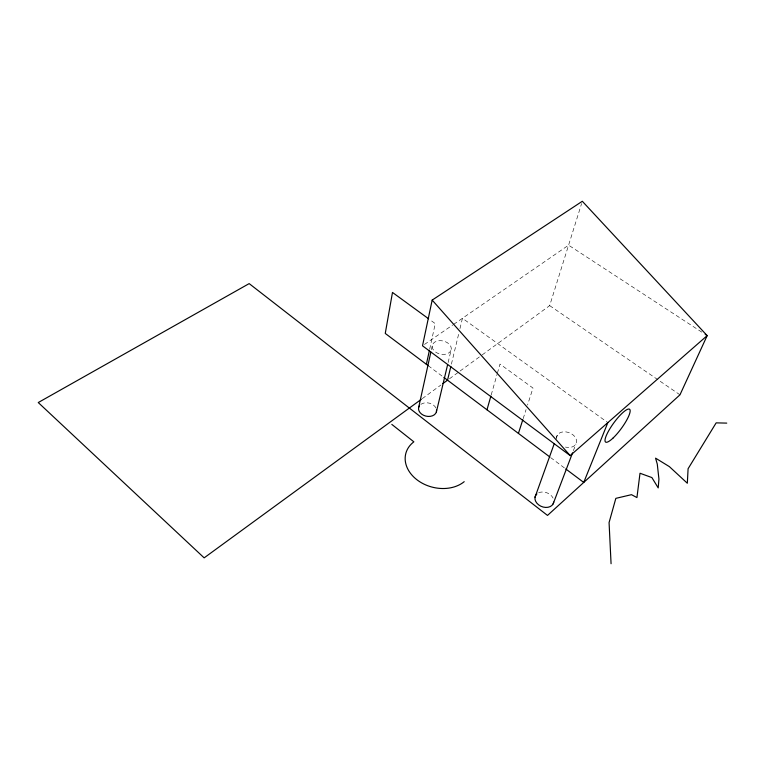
<?xml version="1.0" encoding="UTF-8"?>
<svg xmlns="http://www.w3.org/2000/svg" width="765" height="765" viewBox="0 0 765 765"><rect width="100%" height="100%" fill="white"/><g stroke="black" fill="none" stroke-linecap="round" stroke-linejoin="round"><path stroke-width="0.57" stroke-dasharray="3.83 2.87" d="M429.672 349.194L435.256 323.624L429.557 319.464M431.374 349.729L432.388 345.12M448.127 362.524L451.12 349.911A9.677 6.713 12.8 0 0 438.603 340.769A9.677 6.713 12.8 0 0 435.505 351.986A9.677 6.713 12.8 0 0 451.12 349.911M451.407 364.14L458.857 333.186M459.966 328.606L462.452 318.288L607.85 422.605M491.206 394.941L497.059 374.381M497.384 373.234L499.985 364.092L532.995 388.056L527.525 405.058M482.227 354.864L549.672 305.627L581.62 203.528M523.155 418.665L526.071 409.591M556.49 437.446L557.293 435.218M573.377 450.661L575.911 444.006M422.27 398.632L440.956 384.986M449.466 378.78L459.096 371.742M460.061 371.044L481.262 355.562M424.46 344.46L452.708 325.001M453.683 324.322L568.586 245.173L702.184 332.383M549.672 305.627L679.97 394.826M428.218 365.68L442.935 376.734M550.609 457.566L564.809 468.218M420.827 404.379A9.142 6.703 13 0 1 436.107 408.319M538.646 492.775A9.735 7.373 21.6 0 1 553.076 498.111M556.652 439.043A10.328 7.43 20.5 0 1 566.033 431.909A10.328 7.43 20.5 0 1 576.59 441.577A10.328 7.43 20.5 0 1 565.412 447.066"/><path stroke-width="1.15" d="M432.177 300.09L422.51 345.799L570.193 455.596L707.166 335.634L582.318 201.272L432.177 300.09L570.193 455.596M426.373 364.303L429.423 350.351M418.704 407.286L430.867 352.034M436.404 411.847L447.582 364.819M450.853 366.425L447.535 380.186L442.83 383.619M486.98 409.791L490.881 396.088M518.421 433.401L522.791 419.794M535.012 497.221L554.233 443.729M553.124 503.925L572.536 452.89M607.85 422.605L583.743 482.438L565.756 468.935M421.343 399.301L204.15 557.857L38.25 402.543L249.17 283.605L547.51 515.419L679.97 394.826L707.166 335.634L705.177 334.334M726.75 423.112L716.164 422.863L688.089 468.735L687.333 483.251L669.385 466.631L655.557 458.139L657.269 464.068L658.933 479.062L658.206 487.907L651.885 477.57L640.009 473.248L636.939 497.575L631.488 494.668L615.844 498.359L609.074 522.572L611.072 563.729M428.601 318.776L392.483 292.44L385.254 333.435L428.218 365.68M443.853 377.422L549.662 456.848M391.814 424.393L413.855 441.826A33.937 25.895 14.5 0 0 416.571 479.483A33.937 25.895 14.5 0 0 464.212 481.673M436.557 410.097A9.142 6.703 13 0 1 425.723 416.064A9.142 6.703 13 0 1 419.497 405.699M553.745 502.098A9.735 7.373 21.6 0 1 540.769 506.172A9.735 7.373 21.6 0 1 536.906 493.894M613.195 437.915A20.339 4.686 -53.8 0 0 629.997 409.791A20.339 4.686 -53.8 0 0 609.533 429.318A20.339 4.686 -53.8 0 0 613.195 437.915"/></g></svg>
